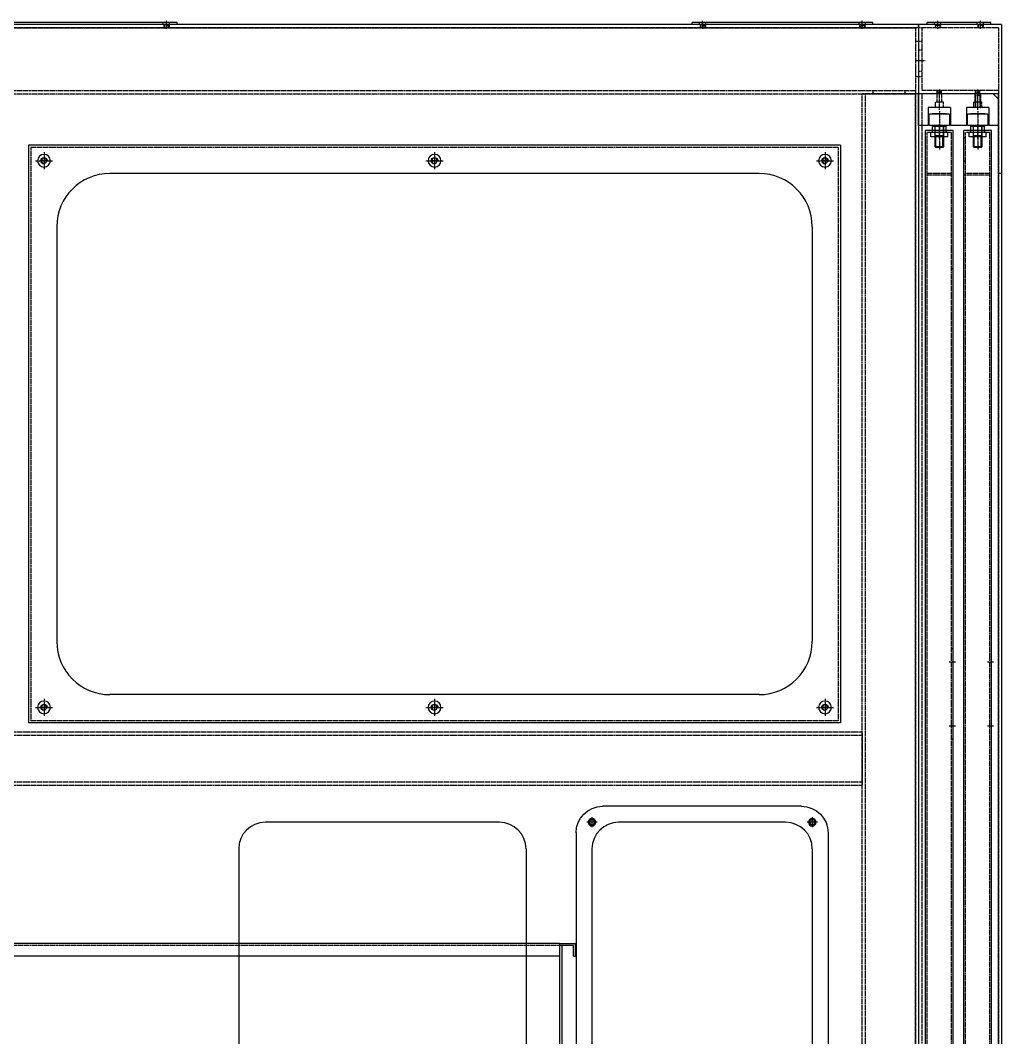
# Model space of a CAD drawing. Header units: millimetres. Extents: x -18234 to 26733, y 279 to 18488.
# Drawn here: x 18252 to 19174, y 5817 to 6774 of the extents above; entities that cross this region are included whole.
import ezdxf

# ---------------------------------------------------------------- set-up
doc = ezdxf.new("R2010")
doc.units = ezdxf.units.MM
doc.linetypes.add('CENTER', pattern=[2, 1.25, -0.25, 0.25, -0.25])
doc.linetypes.add('HIDDEN', pattern=[0.375, 0.25, -0.125])
for name, color, linetype in [('CL', 1, 'CENTER'), ('FL', 3, 'Continuous'), ('HL', 2, 'HIDDEN')]:
    doc.layers.add(name, color=color, linetype=linetype)

# ---------------------------------------------------------------- blocks, each defined once
blk = doc.blocks.new('e5y3q')
at = {"color": 6, "ltscale": 0.5}
for p, q in [((110805.03, -24522.91), (110805.03, -24098.91)), ((111466.53, -24098.91), (110805.03, -24098.91)), ((110805.03, -24098.91), (110805.03, -24105.91)), ((111466.53, -24098.91), (111466.53, -24228.91)), ((111466.53, -24110.91), (110810.03, -24110.91)), ((111466.53, -24228.91), (111506.53, -24228.91)), ((111506.53, -24228.91), (111506.53, -24628.91)), ((110805.03, -24522.91), (110905.03, -24522.91)), ((110905.03, -24628.91), (110905.03, -24522.91)), ((110992.03, -24558.91), (111138.03, -24558.91)), ((110992.03, -24628.91), (110992.03, -24558.91)), ((111138.03, -24628.91), (111138.03, -24558.91)), ((110905.03, -24628.91), (111506.53, -24628.91)), ((110992.03, -24626.91), (111138.03, -24626.91))]:
    blk.add_line(p, q, dxfattribs=at)
blk.add_arc((110810.03, -24105.91), 5, 180, 270, dxfattribs=at)
at = {"layer": 'HL', "ltscale": 3}
for p, q in [((111466.53, -24100.91), (110805.03, -24100.91)), ((110905.03, -24626.91), (110992.03, -24626.91)), ((111138.03, -24626.91), (111506.53, -24626.91))]:
    blk.add_line(p, q, dxfattribs=at)
blk = doc.blocks.new('89w4rw4')
at = {"color": 6, "ltscale": 0.5}
for p, q in [((107784.85, -24110.91), (107784.85, -24098.91)), ((107799.85, -24098.91), (107784.85, -24098.91)), ((107786.85, -24110.91), (107786.85, -24100.91)), ((107786.85, -24100.91), (107799.85, -24100.91)), ((107797.85, -24100.91), (107797.85, -24228.91)), ((107799.85, -24098.91), (107799.85, -24228.91)), ((107786.85, -24110.91), (107784.85, -24110.91)), ((107799.85, -24228.91), (107797.85, -24228.91))]:
    blk.add_line(p, q, dxfattribs=at)
at = {"layer": 'HL', "ltscale": 3}
for p, q in [((107797.85, -24228.91), (107797.85, -24298.91)), ((107799.85, -24228.91), (107799.85, -24298.91)), ((107799.85, -24298.91), (107797.85, -24298.91))]:
    blk.add_line(p, q, dxfattribs=at)
blk = doc.blocks.new('r6wtw')
at = {"color": 6, "ltscale": 0.5}
for p, q in [((107278.5, -24818.99), (107278.5, -24888.99)), ((107278.5, -24818.99), (107280.5, -24818.99)), ((107280.5, -24818.99), (107280.5, -24886.99)), ((107426.5, -24818.99), (107426.5, -24886.99)), ((107426.5, -24818.99), (107428.5, -24818.99)), ((107428.5, -24818.99), (107428.5, -24888.99)), ((107278.5, -24888.99), (107428.5, -24888.99)), ((107280.5, -24886.99), (107426.5, -24886.99))]:
    blk.add_line(p, q, dxfattribs=at)
blk = doc.blocks.new('r6utw')
at = {"color": 6}
for name, p in [('e5y3q', (-6528.91, 0)), ('r6wtw', (-2817.38, 260.07))]:
    blk.add_blockref(name, p, dxfattribs=at)
at = {"color": 6, "xscale": -1}
blk.add_blockref('89w4rw4', (212737.46, 0), dxfattribs=at)
blk = doc.blocks.new('t7irtet')
at = {"color": 6}
for name, p in [('e5y3q', (3036.742, -974.392)), ('r6utw', (9565.655, -974.392))]:
    blk.add_blockref(name, p, dxfattribs=at)
blk = doc.blocks.new('ertwwe')
at = {"ltscale": 0.5}
blk.add_circle((161401.83, 30797.41), 3.5, dxfattribs=at)
at = {"layer": 'CL', "ltscale": 0.5}
for p, q in [((161401.83, 30802.26), (161401.83, 30792.57)), ((161396.99, 30797.41), (161406.67, 30797.41))]:
    blk.add_line(p, q, dxfattribs=at)
blk = doc.blocks.new('rtuset')
at = {"ltscale": 0.5}
for p, q in [((160744.34, 31082.92), (160931.34, 31082.92)), ((160719.34, 31057.92), (160719.34, 30827.92)), ((160956.34, 31057.92), (160956.34, 30827.92)), ((160744.34, 30802.92), (160931.34, 30802.92))]:
    blk.add_line(p, q, dxfattribs=at)
for centre, start, end in [((160744.34, 31057.92), 90, 180), ((160931.34, 31057.92, 0), 0, 90), ((160744.34, 30827.92), 180, 270), ((160931.34, 30827.92, 0), 270, 0)]:
    blk.add_arc(centre, 25, start, end, dxfattribs=at)
for p in [(-667.49, 270.51), (-460.49, 270.51), (-667.49, 20.51), (-460.49, 20.51)]:
    blk.add_blockref('ertwwe', p)
blk = doc.blocks.new('5634255')
at = {"ltscale": 0.5}
blk.add_circle((161521.35, 28289.52), 6, dxfattribs=at)
at = {"layer": 'CL', "ltscale": 0.5}
for p, q in [((161521.35, 28297.56), (161521.35, 28281.49)), ((161529.39, 28289.52), (161513.32, 28289.52))]:
    blk.add_line(p, q, dxfattribs=at)
blk = doc.blocks.new('rtwwewt')
at = {"ltscale": 0.5}
for p, q in [((160707.84, 28304.02), (161470.84, 28304.02)), ((160707.84, 28304.02), (160707.84, 27761.02)), ((161470.84, 28304.02), (161470.84, 27761.02)), ((160707.84, 27761.02), (161470.84, 27761.02))]:
    blk.add_line(p, q, dxfattribs=at)
at = {"layer": 'HL', "ltscale": 3}
for p, q in [((160709.84, 28302.02), (161468.84, 28302.02)), ((160709.84, 28302.02), (160709.84, 27763.02)), ((161468.84, 28302.02), (161468.84, 27763.02)), ((160709.84, 27763.02), (161468.84, 27763.02))]:
    blk.add_line(p, q, dxfattribs=at)
for p in [(-799.02, 0), (-432.02, 0), (-65.02, 0), (-799.02, -514), (-432.02, -514), (-65.02, -514)]:
    blk.add_blockref('5634255', p)
blk = doc.blocks.new('tytrturu')
at = {"layer": 'HL', "ltscale": 3}
for p, q in [((-17591.51, 10560.16), (-17590.01, 10560.16)), ((-17591.51, 10538.16), (-17590.01, 10538.16))]:
    blk.add_line(p, q, dxfattribs=at)
blk = doc.blocks.new('tytryutu')
at = {"layer": 'CL'}
for p, q in [((-17684.88, 9947.16), (-17678.88, 9947.16)), ((-17684.88, 9887.16), (-17678.88, 9887.16))]:
    blk.add_line(p, q, dxfattribs=at)
at = {"layer": 'HL', "ltscale": 3}
for p, q in [((-17682.88, 9959.66), (-17680.88, 9959.66)), ((-17682.88, 9874.66), (-17680.88, 9874.66))]:
    blk.add_line(p, q, dxfattribs=at)
blk = doc.blocks.new('tyqrr')
at = {"layer": 'CL'}
blk.add_line((200805.98, 17330.07), (200805.98, 17336.07), dxfattribs=at)
at = {"layer": 'HL', "ltscale": 3}
for p, q in [((200799.38, 17332.07), (200799.38, 17334.07)), ((200812.58, 17332.07), (200812.58, 17334.07))]:
    blk.add_line(p, q, dxfattribs=at)
blk = doc.blocks.new('rtyq2eqe')
blk.add_line((202723.51, 14752.03), (202749.51, 14752.03))
at = {"ltscale": 0.5}
for p, q in [((202723.51, 13759.03), (202723.51, 14752.03)), ((202749.51, 13776.03), (202749.51, 14752.03))]:
    blk.add_line(p, q, dxfattribs=at)
at = {"layer": 'HL', "ltscale": 3}
for p, q in [((202725.51, 14750.03), (202748.01, 14750.03)), ((202725.51, 14750.03), (202725.51, 13759.03)), ((202748.01, 13864.03), (202748.01, 14750.03)), ((202725.51, 14711.53), (202748.01, 14711.53)), ((202725.51, 14710.03), (202749.51, 14710.03)), ((202723.51, 14622.03), (202725.51, 14622.03))]:
    blk.add_line(p, q, dxfattribs=at)
for name, p in [('tyqrr', (1930.53, -2582.05)), ('tytrturu', (220339.52, 4184.86)), ('tytryutu', (220406.39, 4304.86))]:
    blk.add_blockref(name, p)
blk = doc.blocks.new('632432')
for p, q in [((201809.42, 16812.55), (201803.42, 16812.55)), ((201809.42, 16798.05), (201809.42, 16814.05)), ((201813.42, 16814.05), (201809.42, 16814.05)), ((201813.42, 16798.05), (201813.42, 16814.05)), ((201809.42, 16799.55), (201803.42, 16799.55)), ((201813.42, 16798.05), (201809.42, 16798.05))]:
    blk.add_line(p, q)
at = {"ltscale": 0.5}
blk.add_line((201803.42, 16812.55), (201803.42, 16799.55), dxfattribs=at)
at = {"layer": 'CL'}
blk.add_line((201814.92, 16806.05), (201801.92, 16806.05), dxfattribs=at)
at = {"layer": 'HL', "ltscale": 3}
for p, q in [((201813.42, 16810.05), (201803.42, 16810.05)), ((201813.42, 16802.05), (201803.42, 16802.05))]:
    blk.add_line(p, q, dxfattribs=at)
blk = doc.blocks.new('tyuiwtwr')
at = {"ltscale": 0.5}
for p, q in [((203725.45, 14343.74), (203724.95, 14343.24)), ((203724.95, 14343.24), (203724.95, 14330.57)), ((203725.45, 14345.91), (203725.45, 14327.91)), ((203735.95, 14346.41), (203725.95, 14346.41)), ((203736.45, 14327.91), (203736.45, 14345.91)), ((203736.95, 14343.24), (203736.45, 14343.74)), ((203736.95, 14330.57), (203736.95, 14343.24)), ((203756.28, 14340.91), (203736.95, 14340.91)), ((203745.95, 14332.91), (203745.95, 14340.91)), ((203756.95, 14340.23), (203756.28, 14340.91)), ((203756.28, 14332.91), (203756.28, 14340.91)), ((203756.95, 14333.58), (203756.95, 14340.23)), ((203724.95, 14330.57), (203725.45, 14330.07)), ((203736.45, 14330.07), (203736.95, 14330.57)), ((203736.95, 14332.91), (203756.28, 14332.91)), ((203756.28, 14332.91), (203756.95, 14333.58)), ((203725.95, 14327.41), (203735.95, 14327.41))]:
    blk.add_line(p, q, dxfattribs=at)
for centre, start, end in [((203725.95, 14345.91), 90, 180), ((203735.95, 14345.91), 0, 90), ((203725.95, 14327.91), 180, 270), ((203735.95, 14327.91), 270, 0)]:
    blk.add_arc(centre, 0.5, start, end, dxfattribs=at)
at = {"layer": 'CL', "ltscale": 0.5}
blk.add_line((203722.95, 14336.91), (203758.95, 14336.91), dxfattribs=at)
at = {"layer": 'FL', "ltscale": 0.5}
for p, q in [((203745.95, 14340.23), (203744.78, 14340.91)), ((203756.95, 14340.23), (203745.95, 14340.23)), ((203745.95, 14333.58), (203744.78, 14332.91)), ((203756.95, 14333.58), (203745.95, 14333.58))]:
    blk.add_line(p, q, dxfattribs=at)
blk = doc.blocks.new('6wtte')
at = {"rotation": 270}
for name, p in [('tyuiwtwr', (188399.6, 219984.66)), ('632432', (185930.46, 218051.13))]:
    blk.add_blockref(name, p, dxfattribs=at)
blk.add_blockref('rtyq2eqe', (0, 1491.68))
blk = doc.blocks.new('57RQW')
at = {"layer": 'CL', "ltscale": 0.5}
blk.add_line((205057.57, 17515.02), (205074.57, 17515.02), dxfattribs=at)
at = {"layer": 'HL', "ltscale": 3}
for p, q in [((205059.57, 17519.02), (205064.57, 17519.02)), ((205064.57, 17519.02), (205064.57, 17511.02)), ((205064.57, 17517.27), (205072.57, 17517.27)), ((205064.57, 17511.02), (205059.57, 17511.02)), ((205064.57, 17512.77), (205072.57, 17512.77))]:
    blk.add_line(p, q, dxfattribs=at)
blk = doc.blocks.new('RYQRWR')
at = {"layer": 'CL'}
blk.add_line((-34590.42, -1690.24), (-34606.42, -1690.24), dxfattribs=at)
at = {"layer": 'HL', "ltscale": 3}
for p, q in [((-34604.42, -1687.74), (-34603.98, -1688.18)), ((-34604.42, -1687.74), (-34592.42, -1687.74)), ((-34604.42, -1692.74), (-34603.98, -1692.31)), ((-34604.42, -1692.74), (-34592.42, -1692.74)), ((-34603.98, -1688.18), (-34603.98, -1692.31)), ((-34603.98, -1688.18), (-34592.85, -1688.18)), ((-34603.98, -1692.31), (-34592.85, -1692.31)), ((-34592.85, -1688.18), (-34592.42, -1687.74)), ((-34592.85, -1688.18), (-34592.85, -1692.31)), ((-34592.85, -1692.31), (-34592.42, -1692.74))]:
    blk.add_line(p, q, dxfattribs=at)
blk = doc.blocks.new('r6werwr')
at = {"color": 6, "ltscale": 0.5}
for p, q in [((156521.01, 29422.57), (156546.01, 29422.57)), ((156521.01, 29422.57), (156521.01, 29413.57)), ((156538.01, 29413.57), (156521.01, 29413.57)), ((156538.01, 29413.57), (156538.01, 29392.57)), ((156546.01, 29422.57), (156551.01, 29417.57)), ((156551.01, 29417.57), (156551.01, 29347.57)), ((156521.01, 29392.57), (156521.01, 29377.57)), ((156538.01, 29392.57), (156521.01, 29392.57)), ((156538.01, 29377.57), (156521.01, 29377.57)), ((156538.01, 29377.57), (156538.01, 29356.57)), ((156521.01, 29356.57), (156521.01, 29347.57)), ((156538.01, 29356.57), (156521.01, 29356.57)), ((156521.01, 29347.57), (156551.01, 29347.57))]:
    blk.add_line(p, q, dxfattribs=at)
at = {"color": 6}
for p in [(-48521.56, 11888.05), (-48521.56, 11852.05)]:
    blk.add_blockref('57RQW', p, dxfattribs=at)
at = {"color": 6, "rotation": 180}
blk.add_blockref('RYQRWR', (121945.59, 27712.82), dxfattribs=at)
blk = doc.blocks.new('rtwqr')
at = {"layer": 'CL', "ltscale": 0.5}
blk.add_line((158692.3, 31232.74), (158698.3, 31232.74), dxfattribs=at)
at = {"layer": 'HL', "ltscale": 3}
for p, q in [((158694.3, 31235.74), (158696.3, 31235.74)), ((158694.3, 31229.74), (158696.3, 31229.74))]:
    blk.add_line(p, q, dxfattribs=at)
blk = doc.blocks.new('54ywrr')
at = {"ltscale": 0.5}
for p, q in [((158694.3, 31242.74), (158696.3, 31242.74)), ((158694.3, 31242.74), (158694.3, 31182.74)), ((158696.3, 31242.74), (158696.3, 31182.74)), ((158694.3, 31182.74), (158696.3, 31182.74))]:
    blk.add_line(p, q, dxfattribs=at)
for p in [(0, 0), (0, -40)]:
    blk.add_blockref('rtwqr', p)
blk = doc.blocks.new('467www')
at = {"layer": 'CL', "ltscale": 0.5}
blk.add_line((159836.27, 26534.39), (159831.27, 26534.39), dxfattribs=at)
at = {"layer": 'HL', "ltscale": 3}
for p, q in [((159832.27, 26536.89), (159832.71, 26536.45)), ((159832.27, 26536.89), (159835.27, 26536.89)), ((159832.71, 26536.45), (159832.71, 26532.32)), ((159832.71, 26536.45), (159834.84, 26536.45)), ((159834.84, 26536.45), (159835.27, 26536.89)), ((159834.84, 26536.45), (159834.84, 26532.32)), ((159832.27, 26531.89), (159832.71, 26532.32)), ((159832.27, 26531.89), (159835.27, 26531.89)), ((159832.71, 26532.32), (159834.84, 26532.32)), ((159834.84, 26532.32), (159835.27, 26531.89))]:
    blk.add_line(p, q, dxfattribs=at)
blk = doc.blocks.new('54ww3')
at = {"ltscale": 0.5}
for q in [(159694.03, 30968.18), (159616.03, 29568.18)]:
    blk.add_line((159616.03, 30968.18), q, dxfattribs=at)
at = {"layer": 'HL', "ltscale": 3}
for p, q in [((159619.03, 30965.18), (159694.03, 30965.18)), ((159619.03, 30965.18), (159619.03, 29568.18)), ((159636.03, 30965.18), (159636.03, 30968.18)), ((159676.03, 30965.18), (159676.03, 30968.18)), ((159694.03, 30965.18), (159694.03, 30968.18)), ((159616.03, 30828.18), (159619.03, 30828.18))]:
    blk.add_line(p, q, dxfattribs=at)
at = {"color": 6, "rotation": 270}
for p in [(133101.65, 190800.45), (133141.65, 190800.45)]:
    blk.add_blockref('467www', p, dxfattribs=at)
blk = doc.blocks.new('r64wrtw')
at = {"ltscale": 0.5}
blk.add_line((159694.03, 30968.18), (159694.03, 29568.18), dxfattribs=at)
blk.add_blockref('54ww3', (0, 0))
blk = doc.blocks.new('rtwerwer')
at = {"layer": 'HL', "ltscale": 3}
for p, q in [((159619.03, 31973.68), (159619.03, 33302.68)), ((159619.03, 33302.68), (159694.03, 33302.68)), ((159691.03, 33302.68), (159691.03, 31973.68)), ((159694.03, 33302.68), (159694.03, 31973.68))]:
    blk.add_line(p, q, dxfattribs=at)
blk = doc.blocks.new('yje')
at = {"layer": 'CL', "ltscale": 0.5}
blk.add_line((157541.11, 30589.18), (157536.11, 30589.18), dxfattribs=at)
at = {"layer": 'HL', "ltscale": 3}
for p, q in [((157537.11, 30591.18), (157537.49, 30590.8)), ((157537.11, 30591.18), (157540.11, 30591.18)), ((157537.49, 30590.8), (157537.49, 30587.56)), ((157537.49, 30590.8), (157539.73, 30590.8)), ((157539.73, 30590.8), (157540.11, 30591.18)), ((157539.73, 30590.8), (157539.73, 30587.56)), ((157537.11, 30587.18), (157537.49, 30587.56)), ((157537.11, 30587.18), (157540.11, 30587.18)), ((157537.49, 30587.56), (157539.73, 30587.56)), ((157539.73, 30587.56), (157540.11, 30587.18))]:
    blk.add_line(p, q, dxfattribs=at)
blk = doc.blocks.new('uett')
at = {"layer": 'CL', "ltscale": 0.5}
blk.add_line((157033, 24824.01), (157042, 24824.01), dxfattribs=at)
at = {"layer": 'HL', "ltscale": 3}
for p, q in [((157036, 24834.01), (157039, 24834.01)), ((157036, 24814.01), (157039, 24814.01))]:
    blk.add_line(p, q, dxfattribs=at)
blk = doc.blocks.new('467rew')
at = {"layer": 'HL', "ltscale": 3}
for p, q in [((156987.96, 25004.07), (156987.96, 24945.07)), ((156987.96, 25004.07), (156990.96, 25004.07)), ((156990.96, 25004.07), (156990.96, 24942.07)), ((156987.96, 24991.07), (156990.96, 24991.07)), ((156987.96, 24958.07), (156990.96, 24958.07)), ((156915.96, 24945.07), (156987.96, 24945.07)), ((156915.96, 24945.07), (156915.96, 24942.07)), ((156915.96, 24942.07), (156990.96, 24942.07))]:
    blk.add_line(p, q, dxfattribs=at)
blk.add_blockref('uett', (-48.04, 149.06))
at = {"rotation": 90}
for p in [(187524.64, -132595.04), (187560.64, -132595.04)]:
    blk.add_blockref('yje', p, dxfattribs=at)
blk = doc.blocks.new('5retwet')
for name, p in [('r64wrtw', (-2529.77, -1653.07)), ('467rew', (173.31, 4308.05)), ('rtwerwer', (-2529.77, -4052.56))]:
    blk.add_blockref(name, p)
blk = doc.blocks.new('564r3')
at = {"layer": 'HL', "ltscale": 3}
for p, q in [((164938.64, 35805.48), (164988.64, 35805.48)), ((164938.64, 34476.48), (164938.64, 35805.48)), ((164985.64, 34476.48), (164985.64, 35805.48)), ((164988.64, 34476.48), (164988.64, 35805.48))]:
    blk.add_line(p, q, dxfattribs=at)
blk = doc.blocks.new('563253')
at = {"layer": 'HL', "ltscale": 3}
for p, q in [((163083.56, 34058.45), (163083.56, 33996.45)), ((163987.56, 34058.45), (163083.56, 34058.45)), ((163987.56, 34058.45), (163987.56, 33996.45)), ((163987.56, 33999.45), (163083.56, 33999.45)), ((163987.56, 33996.45), (163083.56, 33996.45)), ((163093.56, 33999.45), (163093.56, 33996.45)), ((163123.56, 33999.45), (163123.56, 33996.45))]:
    blk.add_line(p, q, dxfattribs=at)
blk = doc.blocks.new('634535')
at = {"layer": 'HL', "ltscale": 3}
for p, q in [((164615.76, 33640.19), (164615.76, 33590.19)), ((165419.76, 33640.19), (164615.76, 33640.19)), ((165419.76, 33637.19), (164615.76, 33637.19)), ((165419.76, 33640.19), (165419.76, 33590.19)), ((165419.76, 33593.19), (164615.76, 33593.19)), ((165419.76, 33590.19), (164615.76, 33590.19))]:
    blk.add_line(p, q, dxfattribs=at)
blk = doc.blocks.new('45werr')
at = {"ltscale": 0.5}
for p, q in [((158505.19, 31260.35), (158505.19, 31262.35)), ((158505.19, 31262.35), (158675.19, 31262.35)), ((158505.19, 31260.35), (158675.19, 31260.35)), ((158675.19, 31260.35), (158675.19, 31262.35))]:
    blk.add_line(p, q, dxfattribs=at)
at = {"rotation": 90}
for p in [(189747.93, -127433.95), (189897.93, -127433.95)]:
    blk.add_blockref('rtwqr', p, dxfattribs=at)
blk = doc.blocks.new('5764636')
at = {"ltscale": 0.5}
blk.add_circle((163000.09, 32886.01), 2.46, dxfattribs=at)
at = {"color": 1, "ltscale": 0.5}
blk.add_arc((163000.09, 32886.01), 3, 270, 180, dxfattribs=at)
at = {"layer": 'CL', "ltscale": 0.5}
for p, q in [((162996.09, 32886.01), (163004.09, 32886.01)), ((163000.09, 32890.01), (163000.09, 32882.01))]:
    blk.add_line(p, q, dxfattribs=at)
blk = doc.blocks.new('567tew')
at = {"ltscale": 0.5}
for p, q in [((98491.62, -26338.15), (97581.62, -26338.15)), ((98491.62, -26338.15), (98491.62, -27738.15)), ((98341.62, -26478.15), (97731.62, -26478.15)), ((97681.62, -26528.15), (97681.62, -26918.15)), ((98391.62, -26528.15), (98391.62, -26918.15)), ((98341.62, -26968.15), (97731.62, -26968.15)), ((98097.62, -27088.15), (97877.62, -27088.15)), ((98366.62, -27088.15), (98209.62, -27088.15)), ((97852.62, -27113.15), (97852.62, -27553.15)), ((98122.62, -27113.15), (98122.62, -27553.15)), ((98184.62, -27113.15), (98184.62, -27313.15)), ((98391.62, -27113.15), (98391.62, -27313.15))]:
    blk.add_line(p, q, dxfattribs=at)
for centre, radius, start, end in [((97731.62, -26528.15), 50, 90, 180), ((98341.62, -26528.15), 50, 0, 90), ((97731.62, -26918.15), 50, 180, 270), ((98341.62, -26918.15), 50, 270, 0), ((97877.62, -27113.15), 25, 90, 180), ((98097.62, -27113.15), 25, 0, 90), ((98209.62, -27113.15, 0), 25, 90, 180), ((98366.62, -27113.15, 0), 25, 0, 90)]:
    blk.add_arc(centre, radius, start, end, dxfattribs=at)
at = {"layer": 'HL', "ltscale": 3}
for p, q in [((98491.62, -26341.15), (97581.62, -26341.15)), ((97784.62, -26338.15), (97784.62, -26341.15)), ((98288.66, -26338.15), (98288.66, -26341.15)), ((98438.62, -26338.15), (98438.62, -26341.15)), ((98488.62, -26341.15), (98488.62, -27732.15)), ((98491.62, -26354.15), (98488.62, -26354.15)), ((98491.62, -26387.15), (98488.62, -26387.15)), ((98491.62, -26403.15), (98488.62, -26403.15))]:
    blk.add_line(p, q, dxfattribs=at)
at = {"extrusion": (0, 0, -1), "zscale": -1}
for name, p in [('563253', (-261572.19, -60399.61)), ('45werr', (-256299.81, -57598.51)), ('45werr', (-256953.81, -57598.51)), ('564r3', (-263427.27, -62208.63)), ('5764636', (-260669.71, -59352.16)), ('5764636', (-261036.71, -59352.16)), ('5764636', (-261403.71, -59352.16)), ('5764636', (-260669.71, -59866.16)), ('5764636', (-261036.71, -59866.16)), ('5764636', (-261403.71, -59866.16)), ('634535', (-263054.38, -60643.34)), ('5764636', (-261184.71, -59974.16)), ('5764636', (-261391.71, -59974.16))]:
    blk.add_blockref(name, p, dxfattribs=at)
at = {"color": 6, "extrusion": (0, 0, -1), "zscale": -1, "rotation": 270}
for p in [(-124319.01, 133494.12), (-124823.05, 133494.12), (-124973.01, 133494.12)]:
    blk.add_blockref('467www', p, dxfattribs=at)
blk = doc.blocks.new('8erte')
at = {"color": 6}
blk.add_blockref('567tew', (1674.46, 0), dxfattribs=at)
at = {"extrusion": (0, 0, -1), "zscale": -1}
for name, p in [('5retwet', (-257330.35, -55653.27)), ('6wtte', (-302922.09, -42681.36)), ('6wtte', (-302958.09, -42681.36))]:
    blk.add_blockref(name, p, dxfattribs=at)
at = {"extrusion": (0, 0, -1), "zscale": -1, "rotation": 90}
for name, p in [('54ywrr', (-68991.34, -185032.46)), ('r6werwr', (-70818.52, -182954.16))]:
    blk.add_blockref(name, p, dxfattribs=at)
at = {"xscale": -1}
for name, p in [('rtwwewt', (260800.42, -54755.67)), ('rtuset', (260800.42, -58156.07))]:
    blk.add_blockref(name, p, dxfattribs=at)
blk = doc.blocks.new('sdafasfdasdfasffasdfas')
at = {"color": 6}
blk.add_blockref('t7irtet', (-95744.936, 30978.938), dxfattribs=at)
blk.add_blockref('8erte', (-81070.254, 33107.785), dxfattribs=at)

msp = doc.modelspace()

# ---------------------------------------------------------------- block references
msp.add_blockref('sdafasfdasdfasffasdfas', (0, 0))

doc.saveas('drawing.dxf')
